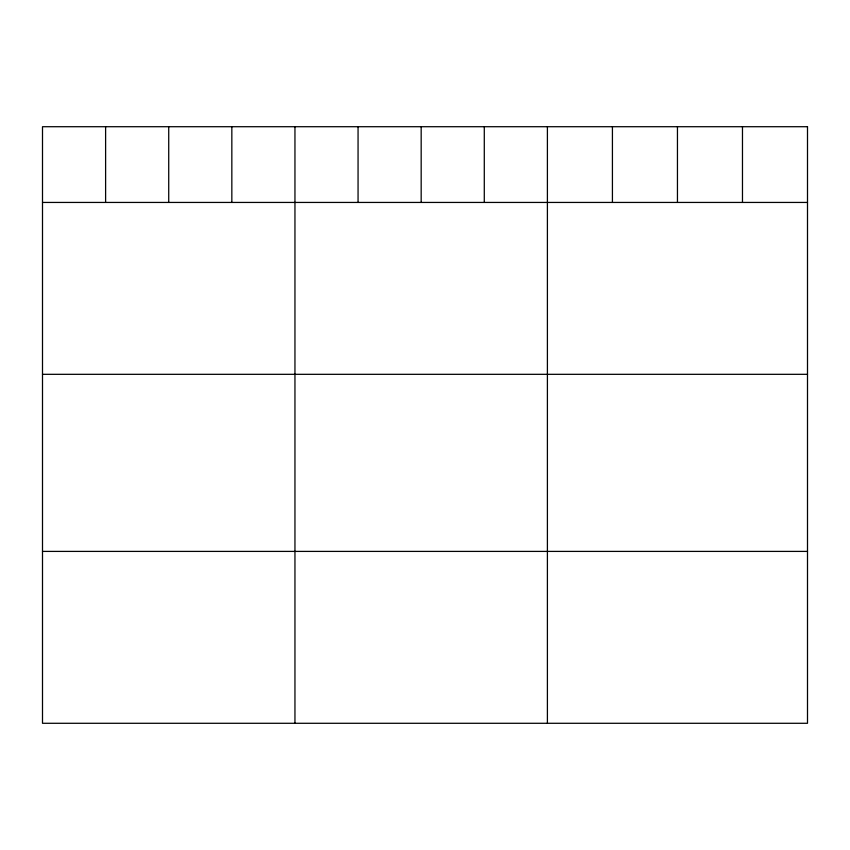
<?xml version="1.0" encoding="UTF-8"?>
<svg xmlns="http://www.w3.org/2000/svg" width="850" height="850" viewBox="0 0 850 850"><rect width="100%" height="100%" fill="white"/><g stroke="black" fill="none" stroke-linecap="round" stroke-linejoin="round"><path stroke-width="1.27" d="M42.5 202.438L807.5 202.438M42.5 374.319L807.5 374.319M42.5 551.406L807.5 551.406M742.475 126.714L742.475 202.438M677.45 126.714L677.45 202.438M612.425 126.714L612.425 202.438M547.4 126.714L547.4 723.286M484.288 126.714L484.288 202.438M421.175 126.714L421.175 202.438M358.062 126.714L358.062 202.438M294.95 126.714L294.95 723.286M231.837 126.714L231.837 202.438M168.725 126.714L168.725 202.438M105.613 126.714L105.613 202.438M807.5 126.714L42.5 126.714L42.5 723.286L807.5 723.286L807.5 126.714"/></g></svg>
